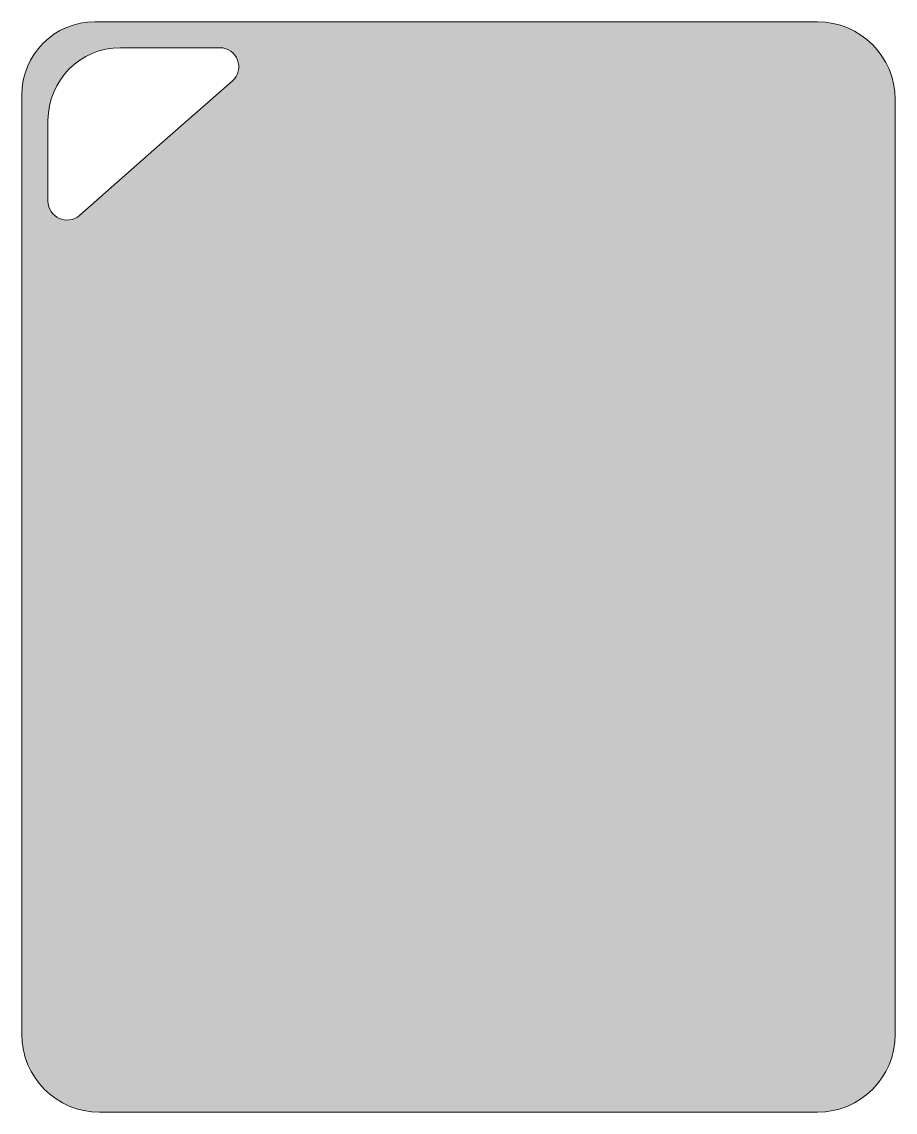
# Model space of a CAD drawing. Header units: inches. Extents: x 0.61 to 5.38, y -5.97 to -0.03.
import ezdxf

# ---------------------------------------------------------------- set-up
doc = ezdxf.new("R2010")
doc.units = ezdxf.units.IN
doc.header["$MEASUREMENT"] = 0
doc.layers.add('_U+0421_U+043B_U+043E_U+0439 1', color=7, linetype='Continuous')

# ---------------------------------------------------------------- blocks, each defined once
blk = doc.blocks.new('block 3')
at = {"layer": '_U+0421_U+043B_U+043E_U+0439 1', "true_color": 0xffffff}
h = blk.add_hatch(color=7, dxfattribs=at)
h.dxf.hatch_style = 2
edge = h.paths.add_edge_path()
edge.add_spline(control_points=[(4.9514, -0.0278), (4.9514, -0.0278), (1.0093, -0.0278), (1.0093, -0.0278), (0.7893, -0.0278), (0.6111, -0.206), (0.6111, -0.426), (0.6111, -0.426), (0.6111, -5.5486), (0.6111, -5.5486), (0.6111, -5.7825), (0.8008, -5.9722), (1.0347, -5.9722), (1.0347, -5.9722), (4.9514, -5.9722), (4.9514, -5.9722), (5.1853, -5.9722), (5.375, -5.7825), (5.375, -5.5486), (5.375, -5.5486), (5.375, -0.4514), (5.375, -0.4514), (5.375, -0.2175), (5.1853, -0.0278), (4.9514, -0.0278)], knot_values=[0, 0, 0, 0, 1, 1, 1, 2, 2, 2, 3, 3, 3, 4, 4, 4, 5, 5, 5, 6, 6, 6, 7, 7, 7, 8, 8, 8, 8], degree=3, periodic=1)
edge = h.paths.add_edge_path()
edge.add_spline(control_points=[(1.7586, -0.3519), (1.7586, -0.3519), (1.3614, -0.6982), (1.3614, -0.6982), (1.3614, -0.6982), (0.9275, -1.0824), (0.9275, -1.0824), (0.8603, -1.1419), (0.754, -1.0942), (0.754, -1.0043), (0.754, -1.0043), (0.754, -0.5649), (0.754, -0.5649), (0.754, -0.3463), (0.9313, -0.169), (1.1499, -0.169), (1.1499, -0.169), (1.6901, -0.169), (1.6901, -0.169), (1.7865, -0.169), (1.8314, -0.2886), (1.7586, -0.3519)], knot_values=[0, 0, 0, 0, 1, 1, 1, 2, 2, 2, 3, 3, 3, 4, 4, 4, 5, 5, 5, 6, 6, 6, 7, 7, 7, 7], degree=3, periodic=1)
at = {"layer": '_U+0421_U+043B_U+043E_U+0439 1', "lineweight": 0}
for points, knots in [([(4.9514, -0.0278), (4.9514, -0.0278), (1.0093, -0.0278), (1.0093, -0.0278), (0.7893, -0.0278), (0.6111, -0.206), (0.6111, -0.426), (0.6111, -0.426), (0.6111, -5.5486), (0.6111, -5.5486), (0.6111, -5.7825), (0.8008, -5.9722), (1.0347, -5.9722), (1.0347, -5.9722), (4.9514, -5.9722), (4.9514, -5.9722), (5.1853, -5.9722), (5.375, -5.7825), (5.375, -5.5486), (5.375, -5.5486), (5.375, -0.4514), (5.375, -0.4514), (5.375, -0.2175), (5.1853, -0.0278), (4.9514, -0.0278)], [0, 0, 0, 0, 1, 1, 1, 2, 2, 2, 3, 3, 3, 4, 4, 4, 5, 5, 5, 6, 6, 6, 7, 7, 7, 8, 8, 8, 8]), ([(1.7586, -0.3519), (1.7586, -0.3519), (1.3614, -0.6982), (1.3614, -0.6982), (1.3614, -0.6982), (0.9275, -1.0824), (0.9275, -1.0824), (0.8603, -1.1419), (0.754, -1.0942), (0.754, -1.0043), (0.754, -1.0043), (0.754, -0.5649), (0.754, -0.5649), (0.754, -0.3463), (0.9313, -0.169), (1.1499, -0.169), (1.1499, -0.169), (1.6901, -0.169), (1.6901, -0.169), (1.7865, -0.169), (1.8314, -0.2886), (1.7586, -0.3519)], [0, 0, 0, 0, 1, 1, 1, 2, 2, 2, 3, 3, 3, 4, 4, 4, 5, 5, 5, 6, 6, 6, 7, 7, 7, 7])]:
    blk.add_open_spline(points, degree=3, knots=knots, dxfattribs=at)
blk = doc.blocks.new('block 2')
at = {"layer": '_U+0421_U+043B_U+043E_U+0439 1'}
blk.add_blockref('block 3', (0, 0), dxfattribs=at)

msp = doc.modelspace()

# ---------------------------------------------------------------- block references
at = {"layer": '_U+0421_U+043B_U+043E_U+0439 1'}
msp.add_blockref('block 2', (0, 0), dxfattribs=at)

doc.saveas('drawing.dxf')
